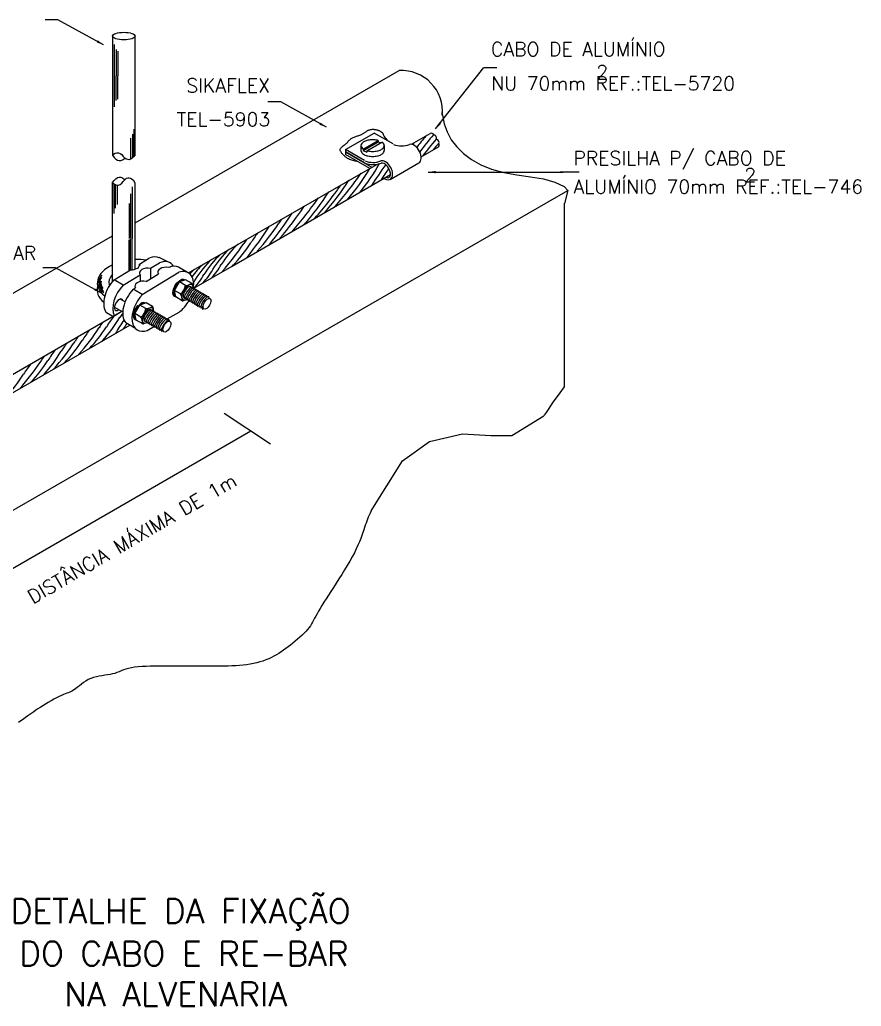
# Model space of a CAD drawing. Header units: millimetres. Extents: x -6439 to -6417.4, y -4460 to -4445.4.
# Drawn here: x -6429.6 to -6417.42, y -4460.04 to -4445.76 of the extents above; entities that cross this region are included whole.
import ezdxf
from ezdxf.enums import TextEntityAlignment as Align

# ---------------------------------------------------------------- set-up
doc = ezdxf.new("R2010")
doc.units = ezdxf.units.MM
doc.header["$LTSCALE"] = 10
doc.layers.add('Termotécnica', color=7, linetype='Continuous')
doc.styles.add('r140', font='romans.shx')
doc.styles.add('r80', font='romans.shx')

msp = doc.modelspace()

# ---------------------------------------------------------------- linework, layer by layer
at = {"layer": 'Termotécnica', "color": 2}
for p, q in [((-6429.051, -4445.759), (-6429.236, -4445.759)), ((-6428.389, -4446.123), (-6429.051, -4445.759)), ((-6428.26, -4445.985), (-6428.259, -4447.72)), ((-6428.259, -4445.985), (-6428.259, -4445.983)), ((-6427.932, -4447.713), (-6427.933, -4445.987)), ((-6427.932, -4448.7), (-6424.11, -4446.496)), ((-6423.582, -4447.34), (-6422.883, -4446.452)), ((-6422.877, -4446.449), (-6422.695, -4446.449)), ((-6425.825, -4446.95), (-6426.01, -4446.95)), ((-6425.163, -4447.315), (-6425.825, -4446.95)), ((-6424.889, -4447.638), (-6424.474, -4447.399)), ((-6424.629, -4447.632), (-6424.413, -4447.507)), ((-6424.629, -4447.653), (-6424.413, -4447.528)), ((-6424.198, -4447.558), (-6424.474, -4447.399)), ((-6424.413, -4447.507), (-6424.413, -4447.528)), ((-6424.413, -4447.528), (-6424.38, -4447.542)), ((-6423.932, -4447.563), (-6423.661, -4447.407)), ((-6424.612, -4447.798), (-6424.889, -4447.638)), ((-6424.889, -4447.638), (-6424.889, -4447.67)), ((-6424.613, -4447.83), (-6424.889, -4447.67)), ((-6424.889, -4447.676), (-6424.884, -4447.673)), ((-6424.664, -4447.581), (-6424.664, -4447.654)), ((-6424.629, -4447.632), (-6424.629, -4447.653)), ((-6424.629, -4447.653), (-6424.576, -4447.677)), ((-6424.576, -4447.656), (-6424.359, -4447.531)), ((-6424.576, -4447.656), (-6424.576, -4447.677)), ((-6424.325, -4447.581), (-6424.325, -4447.654)), ((-6423.79, -4447.744), (-6423.539, -4447.599)), ((-6424.509, -4447.896), (-6424.889, -4447.676)), ((-6424.889, -4447.676), (-6424.889, -4447.708)), ((-6424.537, -4447.912), (-6424.889, -4447.708)), ((-6427.162, -4449.425), (-6424.435, -4447.853)), ((-6427.162, -4449.425), (-6424.537, -4447.912)), ((-6424.24, -4448.07), (-6423.825, -4447.831)), ((-6426.528, -4449.325), (-6424.237, -4448.002)), ((-6423.689, -4447.965), (-6421.736, -4447.965)), ((-6421.502, -4447.965), (-6421.779, -4447.965)), ((-6432.901, -4454.706), (-6421.669, -4448.232)), ((-6428.259, -4449.548), (-6428.259, -4448.118)), ((-6427.932, -4449.373), (-6427.932, -4448.124)), ((-6421.719, -4448.413), (-6421.719, -4451.077)), ((-6432.531, -4451.351), (-6428.259, -4448.888)), ((-6429.084, -4449.352), (-6429.269, -4449.352)), ((-6428.422, -4449.716), (-6429.084, -4449.352)), ((-6427.085, -4449.646), (-6426.528, -4449.325)), ((-6427.202, -4449.523), (-6427.292, -4449.554)), ((-6427.107, -4449.578), (-6427.202, -4449.523)), ((-6427.364, -4449.679), (-6427.292, -4449.554)), ((-6427.325, -4449.563), (-6427.313, -4449.57)), ((-6427.314, -4449.565), (-6427.302, -4449.572)), ((-6427.314, -4449.565), (-6427.305, -4449.577)), ((-6427.313, -4449.57), (-6427.306, -4449.58)), ((-6427.203, -4449.606), (-6427.292, -4449.554)), ((-6427.131, -4449.623), (-6427.133, -4449.642)), ((-6427.131, -4449.623), (-6427.133, -4449.642)), ((-6427.107, -4449.634), (-6427.11, -4449.656)), ((-6427.089, -4449.646), (-6427.1, -4449.588)), ((-6427.083, -4449.648), (-6427.086, -4449.669)), ((-6427.06, -4449.662), (-6427.062, -4449.681)), ((-6428.077, -4449.843), (-6428.148, -4449.805)), ((-6427.346, -4449.773), (-6427.364, -4449.679)), ((-6427.276, -4449.73), (-6427.364, -4449.679)), ((-6427.251, -4449.827), (-6427.346, -4449.773)), ((-6427.176, -4449.806), (-6427.239, -4449.828)), ((-6427.231, -4449.775), (-6427.221, -4449.769)), ((-6427.231, -4449.775), (-6427.221, -4449.769)), ((-6427.219, -4449.795), (-6427.197, -4449.783)), ((-6427.195, -4449.808), (-6427.174, -4449.796)), ((-6427.171, -4449.822), (-6427.15, -4449.81)), ((-6427.034, -4449.676), (-6427.037, -4449.695)), ((-6427.011, -4449.69), (-6427.014, -4449.709)), ((-6426.987, -4449.704), (-6426.99, -4449.723)), ((-6426.964, -4449.717), (-6426.966, -4449.737)), ((-6426.94, -4449.731), (-6426.943, -4449.75)), ((-6426.917, -4449.744), (-6426.919, -4449.764)), ((-6426.893, -4449.758), (-6426.896, -4449.777)), ((-6426.867, -4449.77), (-6426.87, -4449.795)), ((-6428.112, -4449.988), (-6428.233, -4449.924)), ((-6427.937, -4450.014), (-6427.865, -4449.89)), ((-6427.898, -4449.899), (-6427.886, -4449.905)), ((-6427.887, -4449.9), (-6427.875, -4449.907)), ((-6427.887, -4449.9), (-6427.878, -4449.913)), ((-6427.886, -4449.905), (-6427.879, -4449.915)), ((-6427.775, -4449.859), (-6427.865, -4449.89)), ((-6427.776, -4449.941), (-6427.865, -4449.89)), ((-6427.68, -4449.913), (-6427.775, -4449.859)), ((-6427.704, -4449.958), (-6427.706, -4449.977)), ((-6427.662, -4449.981), (-6427.673, -4449.923)), ((-6427.146, -4449.836), (-6427.125, -4449.824)), ((-6427.123, -4449.85), (-6427.102, -4449.838)), ((-6427.099, -4449.864), (-6427.078, -4449.852)), ((-6427.075, -4449.878), (-6427.054, -4449.866)), ((-6427.052, -4449.891), (-6427.031, -4449.879)), ((-6427.029, -4449.905), (-6427.008, -4449.893)), ((-6427.005, -4449.918), (-6426.984, -4449.906)), ((-6426.98, -4449.931), (-6426.959, -4449.919)), ((-6426.96, -4449.95), (-6426.945, -4449.939)), ((-6431.358, -4451.846), (-6428.125, -4449.981)), ((-6428.263, -4450.061), (-6428.125, -4449.981)), ((-6427.919, -4450.108), (-6427.937, -4450.014)), ((-6427.849, -4450.065), (-6427.937, -4450.014)), ((-6427.68, -4449.97), (-6427.683, -4449.991)), ((-6427.656, -4449.984), (-6427.659, -4450.005)), ((-6427.632, -4449.997), (-6427.635, -4450.017)), ((-6427.607, -4450.012), (-6427.609, -4450.031)), ((-6427.584, -4450.025), (-6427.586, -4450.045)), ((-6427.56, -4450.039), (-6427.563, -4450.058)), ((-6427.536, -4450.053), (-6427.539, -4450.072)), ((-6427.513, -4450.066), (-6427.516, -4450.086)), ((-6427.49, -4450.08), (-6427.492, -4450.099)), ((-6427.466, -4450.093), (-6427.469, -4450.112)), ((-6431.736, -4452.332), (-6428.01, -4450.18)), ((-6427.824, -4450.163), (-6427.919, -4450.108)), ((-6427.748, -4450.142), (-6427.812, -4450.164)), ((-6427.804, -4450.11), (-6427.794, -4450.104)), ((-6427.792, -4450.13), (-6427.77, -4450.118)), ((-6427.768, -4450.144), (-6427.747, -4450.132)), ((-6427.744, -4450.158), (-6427.723, -4450.145)), ((-6427.719, -4450.172), (-6427.697, -4450.16)), ((-6427.696, -4450.186), (-6427.674, -4450.174)), ((-6427.672, -4450.199), (-6427.651, -4450.187)), ((-6427.648, -4450.213), (-6427.627, -4450.201)), ((-6427.625, -4450.227), (-6427.604, -4450.215)), ((-6427.602, -4450.24), (-6427.58, -4450.228)), ((-6427.578, -4450.253), (-6427.557, -4450.241)), ((-6427.44, -4450.107), (-6427.443, -4450.126)), ((-6427.552, -4450.267), (-6427.531, -4450.255))]:
    msp.add_line(p, q, dxfattribs=at)
at = {"layer": 'Termotécnica', "color": 1}
for p, q in [((-6428.234, -4446.569), (-6428.234, -4446.118)), ((-6428.209, -4446.191), (-6428.209, -4446.57)), ((-6428.183, -4446.213), (-6428.183, -4446.57)), ((-6428.234, -4447.02), (-6428.234, -4446.569)), ((-6428.209, -4446.926), (-6428.209, -4446.57)), ((-6428.183, -4446.91), (-6428.183, -4446.57)), ((-6427.951, -4447.342), (-6427.951, -4447.729)), ((-6427.994, -4447.768), (-6427.994, -4447.472)), ((-6427.972, -4447.418), (-6427.972, -4447.751)), ((-6428.236, -4448.564), (-6428.236, -4448.137)), ((-6428.216, -4448.488), (-6428.216, -4448.148)), ((-6428.195, -4448.153), (-6428.195, -4448.435)), ((-6427.978, -4448.177), (-6427.978, -4448.927)), ((-6427.998, -4448.281), (-6427.998, -4448.927)), ((-6428.019, -4448.422), (-6428.019, -4448.927)), ((-6428.019, -4449.391), (-6428.019, -4448.947)), ((-6427.998, -4449.381), (-6427.998, -4448.937)), ((-6427.978, -4449.381), (-6427.978, -4448.927)), ((-6426.644, -4451.454), (-6425.972, -4451.899)), ((-6429.994, -4453.867), (-6426.257, -4451.71))]:
    msp.add_line(p, q, dxfattribs=at)
at = {"layer": 'Termotécnica', "color": 3}
for p, q in [((-6427.869, -4449.297), (-6427.723, -4449.208)), ((-6427.449, -4449.27), (-6427.585, -4449.204)), ((-6428.239, -4449.526), (-6428.002, -4449.381)), ((-6427.869, -4449.297), (-6427.869, -4449.323)), ((-6427.71, -4449.358), (-6427.579, -4449.279)), ((-6427.71, -4449.358), (-6427.71, -4449.508)), ((-6427.176, -4449.417), (-6427.306, -4449.342)), ((-6428.108, -4449.601), (-6428.239, -4449.526)), ((-6428.108, -4449.601), (-6427.862, -4449.451)), ((-6427.862, -4449.451), (-6427.862, -4449.55)), ((-6427.829, -4449.739), (-6427.3, -4449.416)), ((-6427.775, -4449.548), (-6427.597, -4449.439)), ((-6427.962, -4449.662), (-6427.928, -4449.641)), ((-6427.829, -4449.739), (-6427.962, -4449.662)), ((-6427.085, -4449.668), (-6427.085, -4449.665)), ((-6428.257, -4450.058), (-6428.348, -4450.005)), ((-6427.658, -4450.003), (-6427.658, -4450)), ((-6427.471, -4450.091), (-6427.296, -4449.992)), ((-6427.936, -4450.223), (-6428.07, -4450.146)), ((-6427.759, -4450.257), (-6427.652, -4450.195))]:
    msp.add_line(p, q, dxfattribs=at)
at = {"layer": 'Termotécnica', "color": 2}
for points in [[(-6423.492, -4447.101), (-6423.485, -4447.142), (-6423.459, -4447.264), (-6423.417, -4447.383), (-6423.356, -4447.496), (-6423.277, -4447.601), (-6423.179, -4447.698), (-6423.062, -4447.784), (-6422.926, -4447.86), (-6422.771, -4447.922), (-6422.597, -4447.97), (-6422.406, -4448.005), (-6422.21, -4448.033), (-6422.022, -4448.065), (-6421.854, -4448.109), (-6421.721, -4448.174), (-6421.669, -4448.232)], [(-6428.259, -4447.72), (-6428.246, -4447.707), (-6428.222, -4447.691), (-6428.198, -4447.684), (-6428.175, -4447.685), (-6428.151, -4447.694), (-6428.128, -4447.712), (-6428.105, -4447.738)], [(-6428.259, -4447.72), (-6428.235, -4447.753), (-6428.211, -4447.776), (-6428.188, -4447.792), (-6428.164, -4447.799), (-6428.14, -4447.798), (-6428.117, -4447.789), (-6428.093, -4447.771), (-6428.084, -4447.761)], [(-6427.932, -4447.713), (-6427.955, -4447.743), (-6427.976, -4447.765), (-6427.998, -4447.779), (-6428.02, -4447.786), (-6428.041, -4447.785), (-6428.062, -4447.777), (-6428.084, -4447.761), (-6428.105, -4447.738)], [(-6428.259, -4448.117), (-6428.235, -4448.085), (-6428.211, -4448.061), (-6428.188, -4448.045), (-6428.164, -4448.038), (-6428.14, -4448.039), (-6428.117, -4448.048), (-6428.093, -4448.066), (-6428.084, -4448.076)], [(-6428.259, -4448.117), (-6428.246, -4448.131), (-6428.222, -4448.146), (-6428.198, -4448.153), (-6428.175, -4448.152), (-6428.151, -4448.143), (-6428.128, -4448.125), (-6428.105, -4448.099)], [(-6427.932, -4448.124), (-6427.954, -4448.094), (-6427.976, -4448.072), (-6427.998, -4448.058), (-6428.02, -4448.051), (-6428.041, -4448.052), (-6428.062, -4448.06), (-6428.084, -4448.076), (-6428.105, -4448.099)], [(-6421.669, -4448.232), (-6421.669, -4448.232), (-6421.718, -4448.418)], [(-6421.719, -4451.077), (-6421.784, -4451.16), (-6421.838, -4451.233), (-6421.883, -4451.296), (-6421.921, -4451.352), (-6421.954, -4451.402), (-6421.982, -4451.446), (-6422.009, -4451.487), (-6422.016, -4451.497)], [(-6424.517, -4452.869), (-6424.06, -4452.147), (-6423.67, -4451.865), (-6423.193, -4451.757), (-6422.782, -4451.779), (-6422.479, -4451.779), (-6422.016, -4451.497)], [(-6424.517, -4452.869), (-6424.06, -4452.147), (-6423.67, -4451.865), (-6423.193, -4451.757), (-6422.782, -4451.779), (-6422.479, -4451.779), (-6422.016, -4451.497)], [(-6424.517, -4452.869), (-6424.517, -4452.869), (-6424.532, -4452.902), (-6424.545, -4452.932), (-6424.558, -4452.961), (-6424.569, -4452.99), (-6424.58, -4453.018), (-6424.59, -4453.047), (-6424.601, -4453.078), (-6424.612, -4453.111), (-6424.624, -4453.146), (-6424.636, -4453.184), (-6424.651, -4453.226), (-6424.667, -4453.27), (-6424.686, -4453.317), (-6424.707, -4453.367), (-6424.731, -4453.42), (-6424.759, -4453.477), (-6424.791, -4453.536), (-6424.825, -4453.598), (-6424.863, -4453.662), (-6424.902, -4453.727), (-6424.942, -4453.791), (-6424.982, -4453.856), (-6425.022, -4453.918), (-6425.061, -4453.979), (-6425.099, -4454.037), (-6425.134, -4454.092), (-6425.167, -4454.145), (-6425.199, -4454.194), (-6425.228, -4454.24), (-6425.254, -4454.284), (-6425.278, -4454.324), (-6425.299, -4454.361), (-6425.318, -4454.395), (-6425.334, -4454.426), (-6425.349, -4454.455), (-6425.364, -4454.482), (-6425.379, -4454.509), (-6425.396, -4454.535), (-6425.414, -4454.561), (-6425.435, -4454.587), (-6425.459, -4454.615), (-6425.487, -4454.643), (-6425.517, -4454.672), (-6425.548, -4454.701), (-6425.582, -4454.729), (-6425.616, -4454.758), (-6425.65, -4454.786), (-6425.684, -4454.814), (-6425.718, -4454.84), (-6425.751, -4454.865), (-6425.785, -4454.89), (-6425.818, -4454.913), (-6425.852, -4454.935), (-6425.887, -4454.956), (-6425.923, -4454.976), (-6425.96, -4454.995), (-6425.999, -4455.013), (-6426.04, -4455.03), (-6426.082, -4455.045), (-6426.127, -4455.059), (-6426.172, -4455.072), (-6426.22, -4455.083), (-6426.269, -4455.093), (-6426.319, -4455.101), (-6426.37, -4455.107), (-6426.423, -4455.112), (-6426.477, -4455.115), (-6426.532, -4455.117), (-6426.587, -4455.119), (-6426.642, -4455.119), (-6426.698, -4455.12), (-6426.753, -4455.12), (-6426.808, -4455.12), (-6426.863, -4455.12), (-6426.916, -4455.12), (-6426.969, -4455.12), (-6427.021, -4455.12), (-6427.072, -4455.12), (-6427.121, -4455.12), (-6427.168, -4455.12), (-6427.214, -4455.12), (-6427.259, -4455.12), (-6427.304, -4455.12), (-6427.348, -4455.12), (-6427.394, -4455.12), (-6427.441, -4455.12), (-6427.49, -4455.12), (-6427.542, -4455.12), (-6427.598, -4455.12), (-6427.656, -4455.12), (-6427.715, -4455.121), (-6427.774, -4455.123), (-6427.832, -4455.125), (-6427.888, -4455.129), (-6427.94, -4455.135), (-6427.988, -4455.142), (-6428.031, -4455.152), (-6428.069, -4455.163), (-6428.103, -4455.175), (-6428.135, -4455.188), (-6428.166, -4455.2), (-6428.196, -4455.212), (-6428.227, -4455.224), (-6428.26, -4455.233), (-6428.295, -4455.241), (-6428.333, -4455.247), (-6428.372, -4455.252), (-6428.412, -4455.258), (-6428.453, -4455.265), (-6428.494, -4455.273), (-6428.534, -4455.283), (-6428.573, -4455.297), (-6428.611, -4455.315), (-6428.646, -4455.335), (-6428.68, -4455.357), (-6428.712, -4455.38), (-6428.741, -4455.403), (-6428.769, -4455.426), (-6428.795, -4455.446), (-6428.819, -4455.463), (-6428.841, -4455.477), (-6428.861, -4455.488), (-6428.881, -4455.497), (-6428.901, -4455.504), (-6428.922, -4455.512), (-6428.945, -4455.52), (-6428.971, -4455.53), (-6429, -4455.543), (-6429.033, -4455.558), (-6429.07, -4455.577), (-6429.108, -4455.598), (-6429.149, -4455.621), (-6429.19, -4455.645), (-6429.23, -4455.669), (-6429.269, -4455.693), (-6429.306, -4455.716), (-6429.34, -4455.738), (-6429.371, -4455.759), (-6429.401, -4455.78), (-6429.43, -4455.8), (-6429.459, -4455.82), (-6429.488, -4455.841), (-6429.519, -4455.863), (-6429.551, -4455.886), (-6429.587, -4455.911), (-6429.624, -4455.937)]]:
    msp.add_lwpolyline(points, dxfattribs=at)
at = {"layer": 'Termotécnica', "color": 1}
msp.add_lwpolyline([(-6424.704, -4447.816), (-6424.748, -4447.806), (-6424.783, -4447.797), (-6424.81, -4447.789), (-6424.83, -4447.782), (-6424.845, -4447.775), (-6424.856, -4447.769), (-6424.865, -4447.763), (-6424.873, -4447.756), (-6424.881, -4447.749), (-6424.89, -4447.742), (-6424.898, -4447.735), (-6424.907, -4447.727), (-6424.915, -4447.719), (-6424.924, -4447.711), (-6424.932, -4447.703), (-6424.939, -4447.694), (-6424.946, -4447.686), (-6424.952, -4447.677), (-6424.957, -4447.669), (-6424.961, -4447.66), (-6424.963, -4447.651), (-6424.963, -4447.643), (-6424.962, -4447.634), (-6424.958, -4447.625), (-6424.952, -4447.616), (-6424.944, -4447.606), (-6424.935, -4447.598), (-6424.925, -4447.589), (-6424.914, -4447.58), (-6424.903, -4447.572), (-6424.893, -4447.565), (-6424.884, -4447.558), (-6424.877, -4447.551), (-6424.87, -4447.545), (-6424.865, -4447.54), (-6424.86, -4447.535), (-6424.855, -4447.53), (-6424.851, -4447.525), (-6424.847, -4447.52), (-6424.843, -4447.514), (-6424.838, -4447.509), (-6424.832, -4447.503), (-6424.826, -4447.497), (-6424.819, -4447.491), (-6424.812, -4447.485), (-6424.803, -4447.479), (-6424.794, -4447.473), (-6424.784, -4447.467), (-6424.774, -4447.462), (-6424.762, -4447.458), (-6424.751, -4447.453), (-6424.739, -4447.449), (-6424.727, -4447.445), (-6424.715, -4447.441), (-6424.703, -4447.438), (-6424.692, -4447.434), (-6424.682, -4447.431), (-6424.672, -4447.427), (-6424.663, -4447.424), (-6424.655, -4447.42), (-6424.647, -4447.417), (-6424.639, -4447.412), (-6424.631, -4447.408), (-6424.623, -4447.403), (-6424.616, -4447.398), (-6424.608, -4447.393), (-6424.6, -4447.387), (-6424.592, -4447.381), (-6424.585, -4447.375), (-6424.577, -4447.37), (-6424.568, -4447.365), (-6424.56, -4447.36), (-6424.552, -4447.357), (-6424.544, -4447.353), (-6424.535, -4447.351), (-6424.527, -4447.349), (-6424.518, -4447.347), (-6424.51, -4447.346), (-6424.501, -4447.345), (-6424.493, -4447.345), (-6424.485, -4447.345), (-6424.477, -4447.345), (-6424.47, -4447.346), (-6424.462, -4447.347), (-6424.454, -4447.348), (-6424.447, -4447.35), (-6424.439, -4447.352), (-6424.431, -4447.354), (-6424.424, -4447.356), (-6424.416, -4447.359), (-6424.409, -4447.362), (-6424.401, -4447.365), (-6424.394, -4447.368), (-6424.387, -4447.372), (-6424.381, -4447.375), (-6424.375, -4447.378), (-6424.37, -4447.382), (-6424.365, -4447.385), (-6424.361, -4447.389), (-6424.357, -4447.393), (-6424.353, -4447.398), (-6424.349, -4447.403), (-6424.346, -4447.409), (-6424.343, -4447.415), (-6424.34, -4447.422), (-6424.337, -4447.431), (-6424.332, -4447.44), (-6424.326, -4447.452), (-6424.317, -4447.465), (-6424.305, -4447.48), (-6424.289, -4447.497), (-6424.269, -4447.517)], dxfattribs=at)
at = {"layer": 'Termotécnica', "color": 2}
for points in [[(-6424.413, -4447.507, 0.016409), (-6424.426, -4447.504, 0.051099), (-6424.494, -4447.497, 0.051099), (-6424.563, -4447.504, 0.064948), (-6424.614, -4447.522, 0.104203), (-6424.653, -4447.553, 0.174705), (-6424.664, -4447.581, 0.174705), (-6424.653, -4447.61, 0.06738), (-6424.629, -4447.632, 0.064948)], [(-6424.664, -4447.654, 0.174705), (-6424.653, -4447.682, 0.104203), (-6424.614, -4447.714, 0.064948), (-6424.563, -4447.731, 0.051099), (-6424.494, -4447.738, 0.051099), (-6424.426, -4447.731, 0.064948), (-6424.375, -4447.714, 0.104203), (-6424.335, -4447.682, 0.174705), (-6424.325, -4447.654, 0.174705)], [(-6424.576, -4447.656, 0.016409), (-6424.563, -4447.659, 0.051099), (-6424.494, -4447.666, 0.051099), (-6424.426, -4447.659, 0.064948), (-6424.375, -4447.641, 0.104203), (-6424.335, -4447.61, 0.174705), (-6424.325, -4447.581, 0.174705)], [(-6424.325, -4447.581, 0.174705), (-6424.335, -4447.553, 0.06738), (-6424.359, -4447.531, 0.064948)]]:
    msp.add_lwpolyline(points, format="xyb", dxfattribs=at)
for centre, radius, start, end in [((-6424.074, -4447.086), 0.591, 354.6296, 93.4642), ((-6424.073, -4447.277), 0.309, 247.7969, 291.2276), ((-6424.488, -4447.516), 0.309, 247.7969, 291.2276), ((-6424.484, -4447.528), 0.329, 248.5068, 290.335), ((-6427.394, -4449.578), 0.192, 307.9969, 352.0248), ((-6427.192, -4449.495), 0.111, 263.8108, 314.501), ((-6427.114, -4449.59), 0.0144, 10.8846, 60), ((-6427.366, -4449.796), 0.112, 345.5818, 36.1065), ((-6427.967, -4449.914), 0.192, 307.9969, 352.0248), ((-6427.765, -4449.83), 0.111, 263.8108, 314.501), ((-6427.687, -4449.926), 0.0144, 10.8846, 60), ((-6427.244, -4449.815), 0.0144, 240, 289.1165), ((-6427.939, -4450.131), 0.112, 345.5818, 36.1065), ((-6427.817, -4450.15), 0.0144, 240, 289.1165)]:
    msp.add_arc(centre, radius, start, end, dxfattribs=at)
at = {"layer": 'Termotécnica', "color": 1}
for centre, radius, start, end in [((-6422.413, -4448.624), 1.764, 137.9394, 144.826), ((-6422.348, -4448.659), 1.764, 135.7107, 146.0062), ((-6420.105, -4450.519), 4.606, 138.87, 142.7968), ((-6420.253, -4450.292), 4.492, 140.66, 140.7018), ((-6422.505, -4448.624), 1.764, 142.2557, 143.1407), ((-6420.066, -4450.576), 4.606, 138.87, 140.4608), ((-6425.607, -4445.861), 2.674, 318.2297, 318.2782), ((-6426.854, -4446.581), 2.674, 318.2297, 330.1429), ((-6426.638, -4446.611), 2.558, 319.8976, 331.2192), ((-6420.712, -4450.556), 4.492, 143.1028, 147.7868), ((-6420.572, -4450.474), 4.492, 145.1957, 147.7868), ((-6427.717, -4446.27), 3.403, 317.8035, 327.8265), ((-6429.252, -4444.778), 5.599, 318.8206, 325.0904), ((-6429.544, -4444.947), 5.599, 318.8206, 325.0904), ((-6429.871, -4445.135), 5.599, 318.8206, 325.0904), ((-6428.01, -4446.439), 3.403, 317.8035, 327.8265), ((-6428.36, -4446.636), 3.403, 317.8139, 327.6062), ((-6429.964, -4445.801), 5.112, 321.0925, 327.3544), ((-6424.679, -4449.401), 1.363, 146.3854, 149.3417), ((-6430.291, -4445.99), 5.112, 321.0925, 327.3544), ((-6428.687, -4446.824), 3.403, 317.8139, 326.4265), ((-6425.187, -4449.694), 1.363, 146.3854, 149.3417), ((-6424.402, -4450.177), 2.204, 142.8074, 147.3042), ((-6425.775, -4449.978), 1.198, 131.7806, 149.8631), ((-6425.649, -4449.906), 1.198, 131.7806, 149.8631), ((-6429.195, -4447.117), 3.403, 317.8139, 326.4265), ((-6427.767, -4448.051), 1.777, 314.2037, 328.2103), ((-6426.026, -4450.123), 1.198, 131.7806, 149.8631), ((-6425.9, -4450.051), 1.198, 131.7806, 149.8631), ((-6426.277, -4450.268), 1.198, 131.7806, 136.2743), ((-6426.152, -4450.196), 1.198, 131.7806, 143.2993), ((-6427.822, -4448.796), 1.167, 318.6689, 330.1267), ((-6427.697, -4448.723), 1.167, 318.6689, 330.1267), ((-6428.298, -4449.569), 0.164, 136.5351, 237.755), ((-6428.29, -4449.57), 0.156, 147.6873, 229.4287), ((-6428.073, -4448.941), 1.167, 327.6945, 330.1267), ((-6427.948, -4448.868), 1.167, 318.6689, 330.1267), ((-6428.292, -4449.567), 0.136, 170.4215, 217.651), ((-6429.93, -4449.025), 2.058, 317.7416, 329.5565), ((-6426.494, -4451.396), 2.204, 142.1631, 147.3042), ((-6427.792, -4450.306), 0.434, 137.438, 146.8554), ((-6431.287, -4448.336), 3.403, 318.1809, 326.4265), ((-6429.86, -4449.27), 1.777, 315.3669, 328.2103), ((-6427.28, -4450.913), 1.363, 145.5002, 149.3417), ((-6426.202, -4451.449), 2.32, 144.6234, 150.3427), ((-6424.512, -4452.496), 4.245, 146.539, 147.8276), ((-6427.63, -4451.11), 1.363, 145.9372, 149.3417), ((-6426.845, -4451.594), 2.204, 142.4901, 147.3042), ((-6431.638, -4448.534), 3.403, 317.8139, 326.4265), ((-6427.536, -4451.581), 1.79, 140.1214, 145.1211), ((-6430.21, -4449.467), 1.777, 314.8509, 328.2103), ((-6428.129, -4451.403), 1.363, 145.5002, 149.3417), ((-6430.779, -4449.515), 2.058, 317.7416, 329.5565), ((-6427.343, -4451.886), 2.204, 142.1631, 147.3042), ((-6432.136, -4448.826), 3.403, 318.1809, 326.4265), ((-6427.694, -4452.083), 2.204, 142.4901, 147.3042), ((-6430.709, -4449.759), 1.777, 315.3669, 328.2103), ((-6431.059, -4449.956), 1.777, 314.8509, 328.2103)]:
    msp.add_arc(centre, radius, start, end, dxfattribs=at)
at = {"layer": 'Termotécnica', "color": 2}
for centre, major_axis, ratio in [((-6428.096, -4445.996), (-0.163, 0), 0.340909), ((-6426.893, -4449.872), (-0.0434, -0.0751), 0.500279), ((-6427.473, -4450.203), (-0.0434, -0.0751), 0.500279)]:
    msp.add_ellipse(centre, major_axis=major_axis, ratio=ratio, dxfattribs=at)
for centre, major_axis, ratio, start_param, end_param in [((-6423.638, -4447.444), (-0.0229, 0.0367), 0.840361, 4.66795, 6.283185), ((-6423.593, -4447.458), (-0.0181, 0.0313), 0.509483, 3.143946, 6.283185), ((-6423.557, -4447.52), (-0.0181, 0.0313), 0.509483, 3.141593, 6.283185), ((-6423.9, -4447.7), (-0.075, 0.13), 0.613222, 3.119686, 6.12017), ((-6423.566, -4447.568), (-0.02, 0.0361), 0.886479, 3.141593, 4.783167), ((-6424.315, -4447.94), (-0.075, 0.13), 0.613222, 2.249611, 6.12017), ((-6424.315, -4447.94), (-0.059, 0.102), 0.509483, 2.479183, 6.206799), ((-6427.902, -4449.558), (0.577, 0.014), 0.564445, 1.332797, 1.609291), ((-6427.904, -4449.56), (-0.577, -0.014), 0.564918, 5.364935, 6.891096), ((-6427.888, -4449.555), (0.425, 0.01), 0.564445, 2.623453, 3.336274), ((-6427.294, -4449.645), (-0.072, -0.123), 0.440757, 3.023327, 4.28105), ((-6427.283, -4449.652), (-0.072, -0.123), 0.440757, 3.185665, 4.034466), ((-6427.907, -4449.663), (0.577, 0.014), 0.564445, 2.959952, 3.711341), ((-6427.299, -4449.642), (-0.069, -0.118), 0.499695, -1.988379, 0.104156), ((-6427.287, -4449.649), (-0.069, -0.118), 0.499695, 4.294745, 6.435996), ((-6427.174, -4449.706), (-0.063, -0.108), 0.500279, -3.871922, 0.848217), ((-6427.174, -4449.706), (-0.047, -0.0813), 0.500279, 2.861531, 6.228609), ((-6427.872, -4449.978), (-0.069, -0.118), 0.499695, -1.988379, 0.104156), ((-6427.86, -4449.985), (-0.069, -0.118), 0.499695, 4.294745, 6.435996), ((-6427.867, -4449.981), (-0.072, -0.123), 0.440757, 3.023327, 4.28105), ((-6427.855, -4449.987), (-0.072, -0.123), 0.440757, 3.185665, 4.034466), ((-6427.747, -4450.041), (-0.063, -0.108), 0.500279, -3.871922, 0.848217), ((-6427.747, -4450.041), (-0.047, -0.0813), 0.500279, 2.861531, 6.228609)]:
    msp.add_ellipse(centre, major_axis=major_axis, ratio=ratio, start_param=start_param, end_param=end_param, dxfattribs=at)
at = {"layer": 'Termotécnica', "color": 3}
for centre, major_axis, ratio, start_param, end_param in [((-6427.75, -4449.514), (0.176, 0.304), 0.605501, 0.050793, 0.654032), ((-6427.604, -4449.583), (0.176, 0.304), 0.605501, 5.951176, 6.947318), ((-6427.99, -4449.31), (-0.122, 0), 0.577432, 1.471972, 3.327416), ((-6427.748, -4449.426), (-0.123, 0), 0.574214, 4.402587, 6.65805), ((-6427.482, -4449.413), (-0.123, 0), 0.574214, 4.402587, 6.65805), ((-6427.471, -4449.651), (0.176, 0.304), 0.605501, 0.050793, 0.654032), ((-6428.137, -4449.737), (0.174, 0.301), 0.605501, 1.180363, 2.787882), ((-6427.34, -4449.727), (0.176, 0.304), 0.605501, 5.312086, 6.887493), ((-6428.005, -4449.813), (0.174, 0.301), 0.605501, 1.18345, 2.728763), ((-6427.861, -4449.875), (0.174, 0.301), 0.605501, 1.176199, 2.925575), ((-6427.813, -4449.615), (-0.123, 0), 0.574214, 4.392401, 6.664633), ((-6428.172, -4449.887), (-0.047, -0.0813), 0.500279, 2.679526, 7.156957), ((-6427.727, -4449.952), (0.174, 0.301), 0.605501, 1.175884, 3.777677), ((-6427.341, -4449.727), (0.176, 0.304), 0.605501, 4.057273, 4.750279), ((-6428.139, -4449.734), (0.174, 0.301), 0.605501, 2.795541, 2.925575)]:
    msp.add_ellipse(centre, major_axis=major_axis, ratio=ratio, start_param=start_param, end_param=end_param, dxfattribs=at)
at = {"layer": 'Termotécnica', "color": 1}
for centre, major_axis, ratio, start_param, end_param in [((-6427.187, -4449.7), (-0.056, -0.0809), 0.279135, 3.653434, 5.169979), ((-6427.187, -4449.7), (-0.056, -0.0809), 0.279135, 3.653434, 5.169979), ((-6427.163, -4449.715), (-0.0562, -0.0808), 0.281547, 3.158868, 6.283185), ((-6427.139, -4449.728), (-0.0562, -0.0808), 0.281547, 3.158868, 6.283185), ((-6427.115, -4449.741), (-0.0562, -0.0808), 0.281547, 3.158868, 6.283185), ((-6427.09, -4449.756), (-0.0562, -0.0808), 0.281547, 3.158868, 6.283185), ((-6427.067, -4449.769), (-0.0562, -0.0808), 0.281547, 3.158868, 6.283185), ((-6427.043, -4449.783), (-0.0562, -0.0808), 0.281547, 3.158868, 6.283185), ((-6427.019, -4449.797), (-0.0562, -0.0808), 0.281547, 3.158868, 6.283185), ((-6426.996, -4449.811), (-0.0562, -0.0808), 0.281547, 3.158868, 6.283185), ((-6426.973, -4449.824), (-0.0562, -0.0808), 0.281547, 3.158868, 6.283185), ((-6426.949, -4449.837), (-0.0562, -0.0808), 0.281547, 3.158868, 6.283185), ((-6426.923, -4449.851), (-0.0562, -0.0808), 0.281547, 3.158868, 6.283185), ((-6427.759, -4450.036), (-0.056, -0.0809), 0.279135, 3.653434, 5.169979), ((-6426.906, -4449.872), (0.0541, 0.0782), 0.279135, 1.992205, 3.141593), ((-6427.736, -4450.05), (-0.0562, -0.0808), 0.281547, 3.158868, 6.283185), ((-6427.712, -4450.063), (-0.0562, -0.0808), 0.281547, 3.158868, 6.283185), ((-6427.688, -4450.077), (-0.0562, -0.0808), 0.281547, 3.158868, 6.283185), ((-6427.663, -4450.091), (-0.0562, -0.0808), 0.281547, 3.158868, 6.283185), ((-6427.64, -4450.105), (-0.0562, -0.0808), 0.281547, 3.158868, 6.283185), ((-6427.616, -4450.119), (-0.0562, -0.0808), 0.281547, 3.158868, 6.283185), ((-6427.592, -4450.132), (-0.0562, -0.0808), 0.281547, 3.158868, 6.283185), ((-6427.569, -4450.146), (-0.0562, -0.0808), 0.281547, 3.158868, 6.283185), ((-6427.546, -4450.159), (-0.0562, -0.0808), 0.281547, 3.158868, 6.283185), ((-6427.522, -4450.173), (-0.0562, -0.0808), 0.281547, 3.158868, 6.283185), ((-6427.496, -4450.187), (-0.0562, -0.0808), 0.281547, 3.158868, 6.283185)]:
    msp.add_ellipse(centre, major_axis=major_axis, ratio=ratio, start_param=start_param, end_param=end_param, dxfattribs=at)
at = {"layer": 'Termotécnica', "color": 2}
for points in [[(-6428.473, -4446.056), (-6428.49, -4446.087), (-6428.389, -4446.123)], [(-6425.247, -4447.248), (-6425.264, -4447.279), (-6425.163, -4447.315)], [(-6423.531, -4447.245), (-6423.503, -4447.267), (-6423.582, -4447.34)], [(-6423.583, -4447.983), (-6423.583, -4447.948), (-6423.689, -4447.965)], [(-6428.506, -4449.649), (-6428.523, -4449.68), (-6428.422, -4449.716)]]:
    msp.add_solid(points, dxfattribs=at)

# ---------------------------------------------------------------- texts
at = {"layer": 'Termotécnica', "color": 2, "style": 'r80'}
for s, p in [('CABO DE ALUMÍNIO', (-6422.781, -4446.285)), ('2', (-6421.255, -4446.617)), ('SIKAFLEX ', (-6427.192, -4446.812)), ('NU 70mm REF.:TEL-5720', (-6422.778, -4446.781)), ('TEL-5903', (-6427.331, -4447.3)), ('PRESILHA P/ CABO DE ', (-6421.588, -4447.863)), ('2', (-6419.112, -4448.107)), ('ALUMÍNIO 70mm REF.:TEL-746', (-6421.585, -4448.275)), ('CONECTOR MINI-GAR', (-6432.176, -4449.236))]:
    msp.add_text(s, height=0.2, dxfattribs=at).set_placement(p)
msp.add_text('DISTÂNCIA MÁXIMA DE 1m', height=0.2, rotation=30.2354, dxfattribs=at).set_placement((-6429.416, -4454.225))
at = {"layer": 'Termotécnica', "color": 5, "style": 'r140'}
for s, p in [('DETALHE DA FIXAÇÃO', (-6427.275, -4458.67)), (' DO CABO E RE-BAR', (-6427.346, -4459.282)), ('NA ALVENARIA', (-6427.346, -4459.87))]:
    msp.add_text(s, height=0.35, dxfattribs=at).set_placement(p, align=Align.MIDDLE)

doc.saveas('drawing.dxf')
